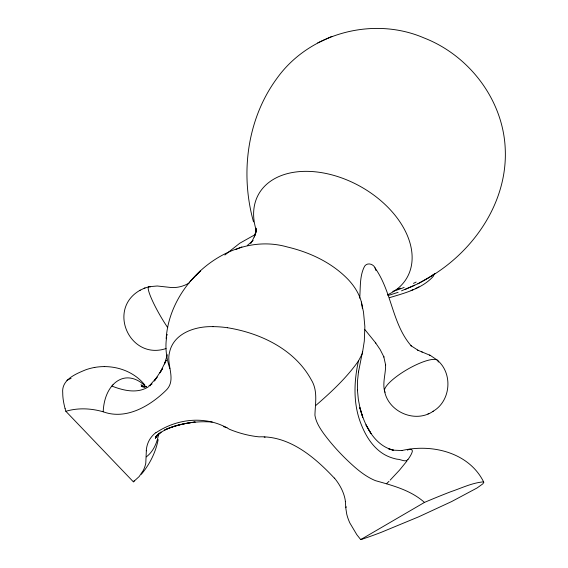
<?xml version="1.0" encoding="UTF-8"?>
<svg xmlns="http://www.w3.org/2000/svg" width="568" height="568" viewBox="0 0 568 568"><rect width="100%" height="100%" fill="white"/><g stroke="black" fill="none" stroke-linecap="round" stroke-linejoin="round"><path stroke-width="0.85" d="M212.986 326.643C195.356 326.11 173.318 333.196 169.449 352.742C166.14 365.238 177.067 380.177 165.735 390.642C149.746 406.17 125.982 420.192 103.191 411.786C103.61 402.123 106.28 392.048 112.94 384.756M359.693 298.172C360.552 287.99 359.565 277.149 363.903 267.627C366.225 261.33 374.575 263.815 375.64 269.495M146.338 450.822L145.791 463.133A62.43 41.45 29.2 0 1 143.271 470.46L139.167 476.552L133.373 481.834L65.86 411.296L65.1 408.619M256.097 228.18L255.621 233.491L256.232 228.968L254.918 235.372L252.107 241.13M166.161 338.741C169.74 281.955 230.331 230.693 287.259 246.959C310.057 252.348 332.315 262.821 348.603 279.974A54.279 36.04 29.2 0 1 361.695 303.369L361.894 304.668A58.838 39.064 29.2 0 1 362.37 308.531M361.326 302.048L363.499 312.066L364.862 326.522L364.301 341.084L362.349 353.58L358.429 361.035C353.757 382.228 353.047 404.941 361.575 425.304C365.82 435.848 372.09 446.022 381.497 452.675C386.077 455.926 391.395 458.014 396.869 459.164C400.312 458.909 405.545 462.757 407.888 459.697M362.576 351.308L358.436 372.232L358.585 371.138L357.535 380.631L357.464 390.663L357.428 390.088L358.337 399.389L360.02 408.101L362.746 417.295L359.785 407.497C364.507 425.155 374.255 445.582 393.61 450.239L388.711 448.869L393.418 450.175L402.62 450.573L401.675 450.594C431.879 443.416 469.239 452.483 483.773 482.225L482.914 483.801L477.049 487.983L451.652 501.551L418.687 516.823L381.242 532.322A134.126 10.87 -25.7 0 1 361.773 539.273M166.672 337.058C164.926 347.602 166.467 358.465 169.825 368.533M483.773 482.225L483.148 481.884C471.951 482.928 461.543 488.082 450.978 491.647A134.879 10.927 -25.7 0 0 428.151 500.848L424.474 502.41C410.628 490.113 392.729 485.541 375.455 480.656C367.894 477.567 361.227 472.697 355.064 467.4C343.526 457.275 332.919 446.029 323.781 433.682C319.834 428.123 315.971 422.123 314.928 415.258C315.233 403.273 318.073 390.621 311.172 379.63C294.586 349.292 260.35 332.99 227.328 327.708M158.685 433.732C157.229 442.451 153.566 451.39 146.331 456.864M167.013 335.269L167.205 334.389M254.812 235.535L256.196 230.92L254.215 237.012M158.174 439.589C155.682 452.398 149.725 464.319 141.333 474.28M167.354 354.723L164.486 363.967L166.232 360.197M166.154 360.261L159.991 372.878L162.647 368.291L154.361 380.993L157.123 377.053L150.066 385.061M156.569 436.117L155.32 438.354L157.137 435.329L155.604 437.246L161.071 432.028L156.385 436.345L158.862 433.611M251.78 241.719L250.736 243.53M157.137 435.329L155.987 437.239L157.371 434.981M361.802 539.259L360.715 539.6L356.818 534.687L349.838 522.943A62.43 41.45 29.2 0 1 346.75 514.196L345.813 508.246L346.239 506.784M358.429 361.035C346.501 377.912 331.222 392.126 315.659 405.587M433.079 276.531L433.831 275.43M406.929 461.031L399.588 470.041L390.173 480.123M432.766 276.943C421.598 288.778 404.572 293.138 389.435 297.682M133.373 481.834L133.778 481.316M144.79 384.955C130.938 367.737 105.946 362.434 85.519 369.882C75.501 374.049 61.28 379.765 62.743 393.006A134.879 37.048 51.7 0 0 65.079 408.598M189.989 281.65L200.405 270.95L196.194 275.267M388.981 481.33L386.517 483.773M434.641 273.79L428.691 277.809M224.871 255.004L239.746 243.246L255.117 234.612M247.286 245.511L253.158 240.456M157.123 435.265C167.666 426.32 181.888 423.898 195.179 422.003C184.728 423.281 174.397 425.695 164.72 429.912C179.594 423.451 196.081 420.789 212.24 422.06M155.916 432.773C177.649 418.162 206.716 415.357 229.586 429.344A80.166 53.222 29.2 0 0 259.051 436.842C289.524 435.663 314.707 457.169 334.325 478.107M432.66 411.516C450.672 401.548 453.193 374.014 437.772 360.581M433.76 274.493L432.603 275.317M140.225 290.17C106.557 308.921 129.781 360.694 166.048 348.539M432.411 275.445L418.183 283.624L401.512 290.837M66.925 380.326L71.078 378.324M150.364 385.608L149.739 386.006M431.566 276.005C474.876 249.544 507.494 201.427 505.257 149.384C503.461 100.302 469.402 55.543 424.019 37.935C373.19 15.975 309.347 33.072 277.035 78.228C246.988 118.897 240.037 173.78 253.527 221.925M148.674 386.062L152.103 383.925M428.556 277.887L424.857 280.052M360.715 539.6L424.474 502.41M148.468 386.772C137.193 394.007 123.377 390.55 111.811 386.048M424.601 280.194L421.917 281.671M421.683 281.799L418.701 283.361M384.579 391.245C388.647 412.233 415.627 423.565 433.292 411.189M427.952 413.958L428.783 413.525M189.179 282.956C183.698 286.315 177.287 287.99 170.862 287.486L157.272 285.995L148.83 286.733M235.848 249.508L241.869 246.952M418.474 283.475L417.814 283.808M419.014 286.868L415.208 288.693M144.173 288.317L148.922 286.719M139.572 290.489L145.01 287.912M414.789 285.285L405.005 289.524M317.725 42.856L324.413 39.788M325.528 39.291L331.904 36.359M411.069 290.525L413.156 289.616M407.405 450.147C409.677 448.287 413.838 449.373 411.956 452.653A66.314 11.111 -39.7 0 1 407.845 459.725M398.111 292.328L387.944 295.566M65.86 411.296C77.986 407.654 91.114 408.293 103.191 411.786M104.271 366.552L104.668 366.502M94.302 367.524L94.764 367.489M146.459 386.595L142.135 386.716L146.558 386.623M265.093 437.232L264.184 437.062M144.996 386.907L141.183 386.105L143.761 386.865M226.973 427.605L223.472 426.646M421.577 351.784L430.366 355.433L437.147 360.041M417.558 350.101L422.265 352.068M429.507 355.071L430.366 355.433M418.162 350.349L410.969 345.685L411.296 345.969C391.984 323.803 391.906 291.54 374.923 267.847M140.985 384.706L144.414 387.007M143.101 386.048L144.229 386.957M146.111 387.106C140.218 380.375 130.548 375.704 121.68 378.899A66.314 37.715 59.5 0 0 112.975 384.806M364.791 329.504L375.803 343.058L375.32 342.433L380.177 349.604L383.947 357.031L383.776 356.683L385.629 364.99L385.594 364.507C385.878 373.41 382.427 382.257 384.543 391.125M375.753 269.843L375.952 270.56M345.337 501.388L345.77 507.536M385.218 392.218A30.743 7.924 -30.1 0 1 408.25 368.902A30.743 7.924 -30.1 0 1 438.255 362.093M167.723 327.637A30.743 4.43 60 0 1 151.429 298.505A30.743 4.43 60 0 1 150.144 287.117M404.182 287.415A123.277 112.727 -22.5 0 1 392.772 291.334M212.979 326.635A93.507 62.082 29.2 0 1 227.335 327.715M146.267 450.8A53.832 35.741 29.2 0 1 155.788 432.674M334.445 478.064A53.832 35.741 29.2 0 1 345.408 501.402M134.169 480.784A134.126 36.842 51.7 0 1 133.799 481.352M256.537 231.19A85.122 56.516 29.2 0 1 299.407 171.614A85.122 56.516 29.2 0 1 398.303 219.553A85.122 56.516 29.2 0 1 387.66 294.749M435.258 273.364A15.89 1.413 -26.4 0 1 435.195 273.456M434.676 273.769A17.622 1.505 -27.6 0 1 433.803 274.472M416.152 282.055A60.236 20.654 -24 0 1 413.426 283.382M400.554 288.168A121.538 110.93 -22.4 0 1 396.059 289.73M370.982 433.526L366.062 424.985L370.982 433.526"/></g></svg>
